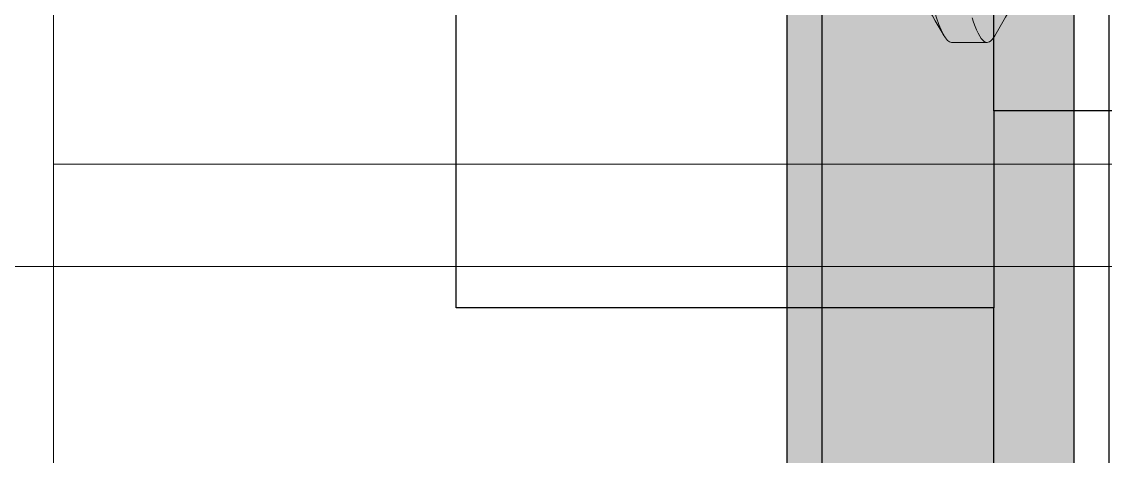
# Model space of a CAD drawing. Extents: x -82 to 113, y -82 to 93.
# Drawn here: x 25.5758 to 25.8139, y 70.3094 to 70.405 of the extents above; entities that cross this region are included whole.
import ezdxf

# ---------------------------------------------------------------- set-up
doc = ezdxf.new("R2010")
doc.units = 0
doc.header["$MEASUREMENT"] = 0
for name, pattern in [('C', [0]), ('HIDDEN', [0.375, 0.25, -0.125]), ('SLD-Solid', [0])]:
    doc.linetypes.add(name, pattern=pattern)
doc.layers.get('0').update_dxf_attribs({"linetype": 'CONTINUOUS'})
for name, color, linetype in [('1', 7, 'CONTINUOUS'), ('Ballons', 7, 'CONTINUOUS'), ('I-Strut', 7, 'CONTINUOUS'), ('INERTIA', 7, 'CONTINUOUS'), ('VENT', 5, 'CONTINUOUS')]:
    doc.layers.add(name, color=color, linetype=linetype)

# ---------------------------------------------------------------- blocks, each defined once
blk = doc.blocks.new('Truth Latch')
at = {"color": 7, "linetype": 'SLD-Solid'}
for p, q in [((-0.16683, 0.22047), (-0.16683, 0.15748)), ((-0.16683, 0.15748), (-0.28494, 0.15748)), ((-0.28494, 0.15748), (-0.28494, -0.15748)), ((-0.16683, 0.11417), (-0.16683, 0.15748)), ((-0.10384, 0.11417), (-0.16683, 0.11417)), ((-0.16683, 0.11417), (-0.16683, -0.11417))]:
    blk.add_line(p, q, dxfattribs=at)
blk = doc.blocks.new('erfdfasdf')
at = {"color": 7, "linetype": 'Continuous', "lineweight": 15}
blk.add_line((556.4732, 29.97973), (556.46539, 29.97973), dxfattribs=at)
at = {"color": 7, "linetype": 'Continuous', "lineweight": 15, "flags": 128}
blk.add_lwpolyline([(556.46372, 29.97825), (556.46401, 29.9787), (556.46429, 29.97908), (556.46458, 29.97937), (556.46485, 29.97957), (556.46513, 29.97969), (556.46539, 29.97973), (556.4657, 29.97968), (556.46601, 29.97952), (556.46634, 29.97924), (556.46667, 29.97885), (556.46701, 29.97834), (556.46735, 29.97772), (556.4677, 29.97697), (556.46803, 29.97619), (556.46836, 29.9753), (556.46869, 29.97432)], dxfattribs=at)
at = {"color": 7, "linetype": 'Continuous', "lineweight": 15}
for centre, radius, start, end in [((552.74334, 32.15667), 4.31123, 329.15022, 329.6495), ((560.01249, 32.04897), 4.0991, 210.34215, 210.90571)]:
    blk.add_arc(centre, radius, start, end, dxfattribs=at)
for points in [[(556.41072, 29.97973), (556.41185, 29.97973), (556.41317, 29.97742), (556.41592, 29.9678), (556.41735, 29.96049), (556.41933, 29.94717), (556.41997, 29.94236), (556.42115, 29.93232), (556.4217, 29.9271), (556.42356, 29.91018), (556.42495, 29.89749), (556.42774, 29.87205), (556.42913, 29.85937), (556.43098, 29.84245), (556.43154, 29.83723), (556.43272, 29.82719), (556.43335, 29.82237), (556.43534, 29.80905), (556.43677, 29.80175), (556.43952, 29.79212), (556.44084, 29.78981), (556.44196, 29.78981)], [(556.4732, 29.97973), (556.47433, 29.97973), (556.47564, 29.97742), (556.47839, 29.9678), (556.47982, 29.96049), (556.48181, 29.94717), (556.48244, 29.94236), (556.48363, 29.93232), (556.48418, 29.9271), (556.48603, 29.91018), (556.48742, 29.89749), (556.49021, 29.87205), (556.4916, 29.85937), (556.49346, 29.84245), (556.49401, 29.83723), (556.4952, 29.82719), (556.49583, 29.82237), (556.49781, 29.80905), (556.49924, 29.80175), (556.502, 29.79212), (556.50331, 29.78981), (556.50444, 29.78981)]]:
    blk.add_open_spline(points, degree=3, knots=[0, 0, 0, 0, 0.125, 0.125, 0.25, 0.25, 0.3125, 0.3125, 0.375, 0.375, 0.5, 0.5, 0.625, 0.625, 0.6875, 0.6875, 0.75, 0.75, 0.875, 0.875, 1, 1, 1, 1], dxfattribs=at)
blk = doc.blocks.new('hdgh')
at = {"color": 1, "linetype": 'Continuous', "lineweight": 15}
blk.add_line((-0.92509, -0.15735), (-0.118, -0.15735), dxfattribs=at)
blk = doc.blocks.new('25206')
at = {"color": 7, "linetype": 'HIDDEN', "lineweight": 0}
for p, q in [((-0.125, -0.27), (-0.125, 0)), ((-0.375, -0.27), (-0.125, -0.27)), ((0.125, -0.27), (-0.125, -0.27))]:
    blk.add_line(p, q, dxfattribs=at)
blk = doc.blocks.new('24896_18.6mmX1.6mm_Std_I-Strut')
at = {"layer": 'I-Strut'}
h = blk.add_hatch(color=256, dxfattribs=at)
h.dxf.hatch_style = 1
h.paths.add_polyline_path([(0.36614, 0.07874), (0.36614, 0.09842, 0.414214), (0.35039, 0.11417), (0.34227, 0.11417, 0.131652), (0.33833, 0.11312), (0.26247, 0.06932, -0.131652), (0.23885, 0.06299), (-0.23885, 0.06299, -0.131652), (-0.26247, 0.06932), (-0.29921, 0.09053), (-0.33833, 0.11312, 0.131652), (-0.34227, 0.11417), (-0.35039, 0.11417, 0.414214), (-0.36614, 0.09842), (-0.36614, 0.07874), (-0.36614, -0.01575), (-0.36614, -0.03543, 0.414214), (-0.35039, -0.05118), (-0.34227, -0.05118, 0.131652), (-0.33833, -0.05013), (-0.29921, -0.02754), (-0.26247, -0.00633, -0.131652), (-0.23885, 0), (0.23885, 0, -0.131652), (0.26247, -0.00633), (0.33833, -0.05013, 0.131652), (0.34227, -0.05118), (0.35039, -0.05118, 0.414214), (0.36614, -0.03543), (0.36614, -0.01575)])
blk.add_lwpolyline([(-0.23885, 0.06299), (0.23885, 0.06299, 0.131652), (0.26247, 0.06932), (0.33833, 0.11312, -0.131652), (0.34227, 0.11417), (0.35039, 0.11417, -0.414214), (0.36614, 0.09842), (0.36614, 0.07874), (0.36614, -0.01575), (0.36614, -0.03543, -0.414214), (0.35039, -0.05118), (0.34227, -0.05118, -0.131652), (0.33833, -0.05013), (0.26247, -0.00633, 0.131652), (0.23885, 0), (-0.23885, 0, 0.131652)], format="xyb", dxfattribs=at)
blk = doc.blocks.new('3206_Astragal_Assembly')
at = {"rotation": 90}
blk.add_blockref('24896_18.6mmX1.6mm_Std_I-Strut', (-0.20309, -1.11614), dxfattribs=at)
blk = doc.blocks.new('3200_Meeting_Stile_Assembly')
at = {"xscale": -1}
blk.add_blockref('3206_Astragal_Assembly', (-0.01562, 2.25), dxfattribs=at)

msp = doc.modelspace()

# ---------------------------------------------------------------- linework, layer by layer
at = {"layer": '1', "color": 7, "lineweight": 30}
msp.add_lwpolyline([(25.81472, 70.72885), (25.81472, 70.25115, 0.131652), (25.82105, 70.22753), (25.86485, 70.15167, -0.131652), (25.8659, 70.14773), (25.8659, 70.13961, -0.414214), (25.85015, 70.12386), (25.83047, 70.12386), (25.73598, 70.12386), (25.7163, 70.12386, -0.414214), (25.70055, 70.13961), (25.70055, 70.14773, -0.131652), (25.7016, 70.15167), (25.7454, 70.22753, 0.131652), (25.75173, 70.25115), (25.75173, 70.72885, 0.131652)], format="xyb", dxfattribs=at)

# ---------------------------------------------------------------- block references
msp.add_blockref('hdgh', (26.3556, 70.5085))
at = {"layer": 'Ballons', "xscale": -1, "rotation": 270}
msp.add_blockref('25206', (25.85284, 70.49862), dxfattribs=at)
at = {"layer": 'Ballons', "color": 7, "rotation": 179.9999997890521}
msp.add_blockref('erfdfasdf', (582.25335, 100.38012), dxfattribs=at)
at = {"layer": 'INERTIA', "color": 7, "linetype": 'C', "xscale": -1, "rotation": 180}
msp.add_blockref('Truth Latch', (25.95624, 70.49952), dxfattribs=at)
at = {"layer": 'VENT', "xscale": -1, "rotation": 180}
msp.add_blockref('3200_Meeting_Stile_Assembly', (25.55657, 71.62363), dxfattribs=at)

doc.saveas('drawing.dxf')
